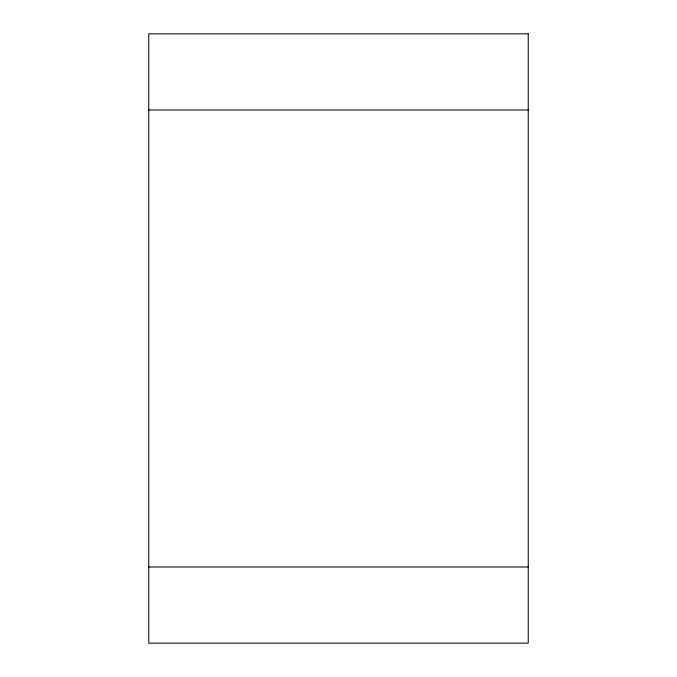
<?xml version="1.0" encoding="UTF-8"?>
<svg xmlns="http://www.w3.org/2000/svg" width="677" height="677" viewBox="0 0 677 677"><rect width="100%" height="100%" fill="white"/><g stroke="black" fill="none" stroke-linecap="round" stroke-linejoin="round"><path stroke-width="1.02" d="M148.762 110.012L528.238 110.012M148.762 566.987L528.238 566.987M528.238 33.85L148.762 33.85L148.762 643.15L528.238 643.15L528.238 33.85"/></g></svg>
